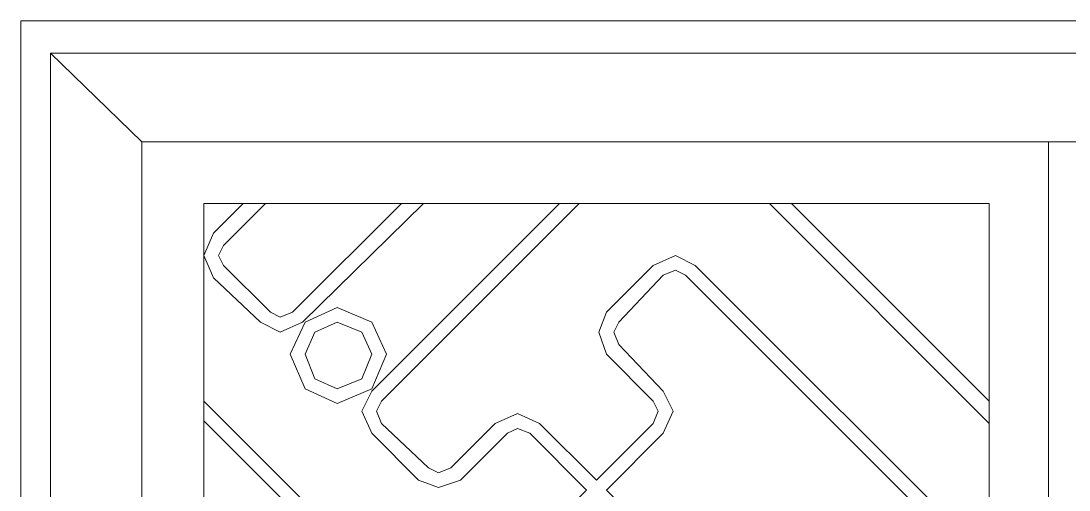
# Model space of a CAD drawing. Header units: centimetres. Extents: x -8.1 to 10.6, y -10.2 to 12.7.
# Drawn here: x -8.07 to 1.46, y 8.4 to 12.67 of the extents above; entities that cross this region are included whole.
import ezdxf

# ---------------------------------------------------------------- set-up
doc = ezdxf.new("R2010")
doc.units = ezdxf.units.CM
doc.header["$MEASUREMENT"] = 0
doc.layers.add('layer 1', color=7, linetype='Continuous')

msp = doc.modelspace()

# ---------------------------------------------------------------- linework, layer by layer
at = {"layer": 'layer 1', "color": 250, "lineweight": 0}
for points, knots in [([(-8.07089, 12.67001), (-8.07089, 12.67001), (10.64402, 12.67001), (10.64402, 12.67001), (10.64402, 12.67001), (10.64402, 12.67001), (10.64402, -10.17863), (10.64402, -10.17863), (10.64402, -10.17863), (10.64402, -10.17863), (-8.07089, -10.17863), (-8.07089, -10.17863), (-8.07089, -10.17863), (-8.07089, -10.17863), (-8.07089, 12.67001), (-8.07089, 12.67001)], [0, 0, 0, 0, 0.25, 0.25, 0.25, 0.25, 0.5, 0.5, 0.5, 0.5, 0.75, 0.75, 0.75, 0.75, 1, 1, 1, 1]), ([(-8.07089, 12.67001), (-8.07089, 12.67001), (10.64402, 12.67001), (10.64402, 12.67001), (10.64402, 12.67001), (10.64402, 12.67001), (10.64402, -10.17863), (10.64402, -10.17863), (10.64402, -10.17863), (10.64402, -10.17863), (-8.07089, -10.17863), (-8.07089, -10.17863), (-8.07089, -10.17863), (-8.07089, -10.17863), (-8.07089, 12.67001), (-8.07089, 12.67001)], [0, 0, 0, 0, 0.25, 0.25, 0.25, 0.25, 0.5, 0.5, 0.5, 0.5, 0.75, 0.75, 0.75, 0.75, 1, 1, 1, 1]), ([(-7.80124, 12.37812), (-7.80124, 12.37812), (10.35185, 12.37812), (10.35185, 12.37812), (10.35185, 12.37812), (10.35185, 12.37812), (10.35185, -9.90898), (10.35185, -9.90898), (10.35185, -9.90898), (10.35185, -9.90898), (-7.80124, -9.90898), (-7.80124, -9.90898), (-7.80124, -9.90898), (-7.80124, -9.90898), (-7.80124, 12.37812), (-7.80124, 12.37812)], [0, 0, 0, 0, 0.25, 0.25, 0.25, 0.25, 0.5, 0.5, 0.5, 0.5, 0.75, 0.75, 0.75, 0.75, 1, 1, 1, 1]), ([(-7.80124, 12.37812), (-7.80124, 12.37812), (10.35185, 12.37812), (10.35185, 12.37812), (10.35185, 12.37812), (10.35185, 12.37812), (10.35185, -9.90898), (10.35185, -9.90898), (10.35185, -9.90898), (10.35185, -9.90898), (-7.80124, -9.90898), (-7.80124, -9.90898), (-7.80124, -9.90898), (-7.80124, -9.90898), (-7.80124, 12.37812), (-7.80124, 12.37812)], [0, 0, 0, 0, 0.25, 0.25, 0.25, 0.25, 0.5, 0.5, 0.5, 0.5, 0.75, 0.75, 0.75, 0.75, 1, 1, 1, 1]), ([(-6.97005, 11.56916), (-6.97005, 11.56916), (9.54318, 11.56916), (9.54318, 11.56916), (9.54318, 11.56916), (9.54318, 11.56916), (9.54318, -9.07779), (9.54318, -9.07779), (9.54318, -9.07779), (9.54318, -9.07779), (-6.97005, -9.07779), (-6.97005, -9.07779), (-6.97005, -9.07779), (-6.97005, -9.07779), (-6.97005, 11.56916), (-6.97005, 11.56916)], [0, 0, 0, 0, 0.25, 0.25, 0.25, 0.25, 0.5, 0.5, 0.5, 0.5, 0.75, 0.75, 0.75, 0.75, 1, 1, 1, 1]), ([(-6.97005, 11.56916), (-6.97005, 11.56916), (9.54318, 11.56916), (9.54318, 11.56916), (9.54318, 11.56916), (9.54318, 11.56916), (9.54318, -9.07779), (9.54318, -9.07779), (9.54318, -9.07779), (9.54318, -9.07779), (-6.97005, -9.07779), (-6.97005, -9.07779), (-6.97005, -9.07779), (-6.97005, -9.07779), (-6.97005, 11.56916), (-6.97005, 11.56916)], [0, 0, 0, 0, 0.25, 0.25, 0.25, 0.25, 0.5, 0.5, 0.5, 0.5, 0.75, 0.75, 0.75, 0.75, 1, 1, 1, 1]), ([(-6.40851, -8.53848), (-6.40851, -8.53848), (-6.40851, 11.00763), (-6.40851, 11.00763), (-6.40851, 11.00763), (-6.40851, 11.00763), (0.73614, 11.00763), (0.73614, 11.00763), (0.73614, 11.00763), (0.73614, 11.00763), (0.73614, -8.53848), (0.73614, -8.53848), (0.73614, -8.53848), (0.73614, -8.53848), (-6.40851, -8.53848), (-6.40851, -8.53848)], [0, 0, 0, 0, 0.25, 0.25, 0.25, 0.25, 0.5, 0.5, 0.5, 0.5, 0.75, 0.75, 0.75, 0.75, 1, 1, 1, 1]), ([(-6.40851, -8.53848), (-6.40851, -8.53848), (-6.40851, 11.00763), (-6.40851, 11.00763), (-6.40851, 11.00763), (-6.40851, 11.00763), (0.73614, 11.00763), (0.73614, 11.00763), (0.73614, 11.00763), (0.73614, 11.00763), (0.73614, -8.53848), (0.73614, -8.53848), (0.73614, -8.53848), (0.73614, -8.53848), (-6.40851, -8.53848), (-6.40851, -8.53848)], [0, 0, 0, 0, 0.25, 0.25, 0.25, 0.25, 0.5, 0.5, 0.5, 0.5, 0.75, 0.75, 0.75, 0.75, 1, 1, 1, 1]), ([(-6.31844, 10.73797), (-6.31844, 10.73797), (-6.40851, 10.53588), (-6.40851, 10.53588), (-6.40851, 10.53588), (-6.40851, 10.53588), (-6.31844, 10.33349), (-6.31844, 10.33349)], [0, 0, 0, 0, 0.5, 0.5, 0.5, 0.5, 1, 1, 1, 1]), ([(-6.31844, 10.73797), (-6.31844, 10.73797), (-6.40851, 10.53588), (-6.40851, 10.53588), (-6.40851, 10.53588), (-6.40851, 10.53588), (-6.31844, 10.33349), (-6.31844, 10.33349)], [0, 0, 0, 0, 0.5, 0.5, 0.5, 0.5, 1, 1, 1, 1]), ([(-6.22865, 10.62567), (-6.22865, 10.62567), (-6.27369, 10.53588), (-6.27369, 10.53588), (-6.27369, 10.53588), (-6.27369, 10.53588), (-6.22865, 10.4458), (-6.22865, 10.4458)], [0, 0, 0, 0, 0.5, 0.5, 0.5, 0.5, 1, 1, 1, 1]), ([(-6.22865, 10.62567), (-6.22865, 10.62567), (-6.27369, 10.53588), (-6.27369, 10.53588), (-6.27369, 10.53588), (-6.27369, 10.53588), (-6.22865, 10.4458), (-6.22865, 10.4458)], [0, 0, 0, 0, 0.5, 0.5, 0.5, 0.5, 1, 1, 1, 1]), ([(0.73614, 7.77237), (0.73614, 7.77237), (-1.93758, 10.4458), (-1.93758, 10.4458), (-1.93758, 10.4458), (-1.93758, 10.4458), (-2.11716, 10.53588), (-2.11716, 10.53588), (-2.11716, 10.53588), (-2.11716, 10.53588), (-2.31954, 10.4458), (-2.31954, 10.4458), (-2.31954, 10.4458), (-2.31954, 10.4458), (-2.74625, 10.01909), (-2.74625, 10.01909), (-2.74625, 10.01909), (-2.74625, 10.01909), (-2.81381, 9.83923), (-2.81381, 9.83923), (-2.81381, 9.83923), (-2.81381, 9.83923), (-2.74625, 9.63713), (-2.74625, 9.63713), (-2.74625, 9.63713), (-2.74625, 9.63713), (-2.31954, 9.21013), (-2.31954, 9.21013)], [0, 0, 0, 0, 0.1428571, 0.1428571, 0.1428571, 0.1428571, 0.2857143, 0.2857143, 0.2857143, 0.2857143, 0.4285714, 0.4285714, 0.4285714, 0.4285714, 0.5714286, 0.5714286, 0.5714286, 0.5714286, 0.7142857, 0.7142857, 0.7142857, 0.7142857, 0.8571429, 0.8571429, 0.8571429, 0.8571429, 1, 1, 1, 1]), ([(0.73614, 7.77237), (0.73614, 7.77237), (-1.93758, 10.4458), (-1.93758, 10.4458), (-1.93758, 10.4458), (-1.93758, 10.4458), (-2.11716, 10.53588), (-2.11716, 10.53588), (-2.11716, 10.53588), (-2.11716, 10.53588), (-2.31954, 10.4458), (-2.31954, 10.4458), (-2.31954, 10.4458), (-2.31954, 10.4458), (-2.74625, 10.01909), (-2.74625, 10.01909), (-2.74625, 10.01909), (-2.74625, 10.01909), (-2.81381, 9.83923), (-2.81381, 9.83923), (-2.81381, 9.83923), (-2.81381, 9.83923), (-2.74625, 9.63713), (-2.74625, 9.63713), (-2.74625, 9.63713), (-2.74625, 9.63713), (-2.31954, 9.21013), (-2.31954, 9.21013)], [0, 0, 0, 0, 0.1428571, 0.1428571, 0.1428571, 0.1428571, 0.2857143, 0.2857143, 0.2857143, 0.2857143, 0.4285714, 0.4285714, 0.4285714, 0.4285714, 0.5714286, 0.5714286, 0.5714286, 0.5714286, 0.7142857, 0.7142857, 0.7142857, 0.7142857, 0.8571429, 0.8571429, 0.8571429, 0.8571429, 1, 1, 1, 1]), ([(0.73614, 7.5925), (0.73614, 7.5925), (-2.02737, 10.35601), (-2.02737, 10.35601), (-2.02737, 10.35601), (-2.02737, 10.35601), (-2.11716, 10.40105), (-2.11716, 10.40105), (-2.11716, 10.40105), (-2.11716, 10.40105), (-2.22947, 10.35601), (-2.22947, 10.35601), (-2.22947, 10.35601), (-2.22947, 10.35601), (-2.63395, 9.92901), (-2.63395, 9.92901), (-2.63395, 9.92901), (-2.63395, 9.92901), (-2.67898, 9.83923), (-2.67898, 9.83923), (-2.67898, 9.83923), (-2.67898, 9.83923), (-2.63395, 9.72692), (-2.63395, 9.72692), (-2.63395, 9.72692), (-2.63395, 9.72692), (-2.22947, 9.30021), (-2.22947, 9.30021)], [0, 0, 0, 0, 0.1428571, 0.1428571, 0.1428571, 0.1428571, 0.2857143, 0.2857143, 0.2857143, 0.2857143, 0.4285714, 0.4285714, 0.4285714, 0.4285714, 0.5714286, 0.5714286, 0.5714286, 0.5714286, 0.7142857, 0.7142857, 0.7142857, 0.7142857, 0.8571429, 0.8571429, 0.8571429, 0.8571429, 1, 1, 1, 1]), ([(0.73614, 7.5925), (0.73614, 7.5925), (-2.02737, 10.35601), (-2.02737, 10.35601), (-2.02737, 10.35601), (-2.02737, 10.35601), (-2.11716, 10.40105), (-2.11716, 10.40105), (-2.11716, 10.40105), (-2.11716, 10.40105), (-2.22947, 10.35601), (-2.22947, 10.35601), (-2.22947, 10.35601), (-2.22947, 10.35601), (-2.63395, 9.92901), (-2.63395, 9.92901), (-2.63395, 9.92901), (-2.63395, 9.92901), (-2.67898, 9.83923), (-2.67898, 9.83923), (-2.67898, 9.83923), (-2.67898, 9.83923), (-2.63395, 9.72692), (-2.63395, 9.72692), (-2.63395, 9.72692), (-2.63395, 9.72692), (-2.22947, 9.30021), (-2.22947, 9.30021)], [0, 0, 0, 0, 0.1428571, 0.1428571, 0.1428571, 0.1428571, 0.2857143, 0.2857143, 0.2857143, 0.2857143, 0.4285714, 0.4285714, 0.4285714, 0.4285714, 0.5714286, 0.5714286, 0.5714286, 0.5714286, 0.7142857, 0.7142857, 0.7142857, 0.7142857, 0.8571429, 0.8571429, 0.8571429, 0.8571429, 1, 1, 1, 1]), ([(-5.80165, 10.01909), (-5.80165, 10.01909), (-5.71186, 9.97405), (-5.71186, 9.97405), (-5.71186, 9.97405), (-5.71186, 9.97405), (-5.59955, 10.01909), (-5.59955, 10.01909)], [0, 0, 0, 0, 0.5, 0.5, 0.5, 0.5, 1, 1, 1, 1]), ([(-5.80165, 10.01909), (-5.80165, 10.01909), (-5.71186, 9.97405), (-5.71186, 9.97405), (-5.71186, 9.97405), (-5.71186, 9.97405), (-5.59955, 10.01909), (-5.59955, 10.01909)], [0, 0, 0, 0, 0.5, 0.5, 0.5, 0.5, 1, 1, 1, 1]), ([(-4.74585, 9.63713), (-4.74585, 9.63713), (-4.88067, 9.92901), (-4.88067, 9.92901), (-4.88067, 9.92901), (-4.88067, 9.92901), (-5.19507, 10.06384), (-5.19507, 10.06384), (-5.19507, 10.06384), (-5.19507, 10.06384), (-5.48725, 9.92901), (-5.48725, 9.92901), (-5.48725, 9.92901), (-5.48725, 9.92901), (-5.62207, 9.63713), (-5.62207, 9.63713), (-5.62207, 9.63713), (-5.62207, 9.63713), (-5.48725, 9.32244), (-5.48725, 9.32244), (-5.48725, 9.32244), (-5.48725, 9.32244), (-5.19507, 9.18761), (-5.19507, 9.18761), (-5.19507, 9.18761), (-5.19507, 9.18761), (-4.88067, 9.32244), (-4.88067, 9.32244), (-4.88067, 9.32244), (-4.88067, 9.32244), (-4.74585, 9.63713), (-4.74585, 9.63713)], [0, 0, 0, 0, 0.125, 0.125, 0.125, 0.125, 0.25, 0.25, 0.25, 0.25, 0.375, 0.375, 0.375, 0.375, 0.5, 0.5, 0.5, 0.5, 0.625, 0.625, 0.625, 0.625, 0.75, 0.75, 0.75, 0.75, 0.875, 0.875, 0.875, 0.875, 1, 1, 1, 1]), ([(-4.74585, 9.63713), (-4.74585, 9.63713), (-4.88067, 9.92901), (-4.88067, 9.92901), (-4.88067, 9.92901), (-4.88067, 9.92901), (-5.19507, 10.06384), (-5.19507, 10.06384), (-5.19507, 10.06384), (-5.19507, 10.06384), (-5.48725, 9.92901), (-5.48725, 9.92901), (-5.48725, 9.92901), (-5.48725, 9.92901), (-5.62207, 9.63713), (-5.62207, 9.63713), (-5.62207, 9.63713), (-5.62207, 9.63713), (-5.48725, 9.32244), (-5.48725, 9.32244), (-5.48725, 9.32244), (-5.48725, 9.32244), (-5.19507, 9.18761), (-5.19507, 9.18761), (-5.19507, 9.18761), (-5.19507, 9.18761), (-4.88067, 9.32244), (-4.88067, 9.32244), (-4.88067, 9.32244), (-4.88067, 9.32244), (-4.74585, 9.63713), (-4.74585, 9.63713)], [0, 0, 0, 0, 0.125, 0.125, 0.125, 0.125, 0.25, 0.25, 0.25, 0.25, 0.375, 0.375, 0.375, 0.375, 0.5, 0.5, 0.5, 0.5, 0.625, 0.625, 0.625, 0.625, 0.75, 0.75, 0.75, 0.75, 0.875, 0.875, 0.875, 0.875, 1, 1, 1, 1]), ([(-5.89173, 9.92901), (-5.89173, 9.92901), (-5.71186, 9.83923), (-5.71186, 9.83923), (-5.71186, 9.83923), (-5.71186, 9.83923), (-5.50977, 9.92901), (-5.50977, 9.92901)], [0, 0, 0, 0, 0.5, 0.5, 0.5, 0.5, 1, 1, 1, 1]), ([(-5.89173, 9.92901), (-5.89173, 9.92901), (-5.71186, 9.83923), (-5.71186, 9.83923), (-5.71186, 9.83923), (-5.71186, 9.83923), (-5.50977, 9.92901), (-5.50977, 9.92901)], [0, 0, 0, 0, 0.5, 0.5, 0.5, 0.5, 1, 1, 1, 1]), ([(-4.88067, 9.63713), (-4.88067, 9.63713), (-4.97046, 9.83923), (-4.97046, 9.83923), (-4.97046, 9.83923), (-4.97046, 9.83923), (-5.19507, 9.92901), (-5.19507, 9.92901), (-5.19507, 9.92901), (-5.19507, 9.92901), (-5.39746, 9.83923), (-5.39746, 9.83923), (-5.39746, 9.83923), (-5.39746, 9.83923), (-5.48725, 9.63713), (-5.48725, 9.63713), (-5.48725, 9.63713), (-5.48725, 9.63713), (-5.39746, 9.41252), (-5.39746, 9.41252), (-5.39746, 9.41252), (-5.39746, 9.41252), (-5.19507, 9.32244), (-5.19507, 9.32244), (-5.19507, 9.32244), (-5.19507, 9.32244), (-4.97046, 9.41252), (-4.97046, 9.41252), (-4.97046, 9.41252), (-4.97046, 9.41252), (-4.88067, 9.63713), (-4.88067, 9.63713)], [0, 0, 0, 0, 0.125, 0.125, 0.125, 0.125, 0.25, 0.25, 0.25, 0.25, 0.375, 0.375, 0.375, 0.375, 0.5, 0.5, 0.5, 0.5, 0.625, 0.625, 0.625, 0.625, 0.75, 0.75, 0.75, 0.75, 0.875, 0.875, 0.875, 0.875, 1, 1, 1, 1]), ([(-4.88067, 9.63713), (-4.88067, 9.63713), (-4.97046, 9.83923), (-4.97046, 9.83923), (-4.97046, 9.83923), (-4.97046, 9.83923), (-5.19507, 9.92901), (-5.19507, 9.92901), (-5.19507, 9.92901), (-5.19507, 9.92901), (-5.39746, 9.83923), (-5.39746, 9.83923), (-5.39746, 9.83923), (-5.39746, 9.83923), (-5.48725, 9.63713), (-5.48725, 9.63713), (-5.48725, 9.63713), (-5.48725, 9.63713), (-5.39746, 9.41252), (-5.39746, 9.41252), (-5.39746, 9.41252), (-5.39746, 9.41252), (-5.19507, 9.32244), (-5.19507, 9.32244), (-5.19507, 9.32244), (-5.19507, 9.32244), (-4.97046, 9.41252), (-4.97046, 9.41252), (-4.97046, 9.41252), (-4.97046, 9.41252), (-4.88067, 9.63713), (-4.88067, 9.63713)], [0, 0, 0, 0, 0.125, 0.125, 0.125, 0.125, 0.25, 0.25, 0.25, 0.25, 0.375, 0.375, 0.375, 0.375, 0.5, 0.5, 0.5, 0.5, 0.625, 0.625, 0.625, 0.625, 0.75, 0.75, 0.75, 0.75, 0.875, 0.875, 0.875, 0.875, 1, 1, 1, 1]), ([(-4.88067, 9.30021), (-4.88067, 9.30021), (-4.97046, 9.12034), (-4.97046, 9.12034), (-4.97046, 9.12034), (-4.97046, 9.12034), (-4.88067, 8.91825), (-4.88067, 8.91825)], [0, 0, 0, 0, 0.5, 0.5, 0.5, 0.5, 1, 1, 1, 1]), ([(-4.88067, 9.30021), (-4.88067, 9.30021), (-4.97046, 9.12034), (-4.97046, 9.12034), (-4.97046, 9.12034), (-4.97046, 9.12034), (-4.88067, 8.91825), (-4.88067, 8.91825)], [0, 0, 0, 0, 0.5, 0.5, 0.5, 0.5, 1, 1, 1, 1]), ([(-2.22947, 8.91825), (-2.22947, 8.91825), (-2.13968, 9.12034), (-2.13968, 9.12034), (-2.13968, 9.12034), (-2.13968, 9.12034), (-2.22947, 9.30021), (-2.22947, 9.30021)], [0, 0, 0, 0, 0.5, 0.5, 0.5, 0.5, 1, 1, 1, 1]), ([(-2.22947, 8.91825), (-2.22947, 8.91825), (-2.13968, 9.12034), (-2.13968, 9.12034), (-2.13968, 9.12034), (-2.13968, 9.12034), (-2.22947, 9.30021), (-2.22947, 9.30021)], [0, 0, 0, 0, 0.5, 0.5, 0.5, 0.5, 1, 1, 1, 1]), ([(-6.40851, 9.21013), (-6.40851, 9.21013), (-3.645, 6.44691), (-3.645, 6.44691), (-3.645, 6.44691), (-3.645, 6.44691), (-3.55521, 6.40187), (-3.55521, 6.40187), (-3.55521, 6.40187), (-3.55521, 6.40187), (-3.46514, 6.44691), (-3.46514, 6.44691), (-3.46514, 6.44691), (-3.46514, 6.44691), (-3.03843, 6.87362), (-3.03843, 6.87362), (-3.03843, 6.87362), (-3.03843, 6.87362), (-2.99339, 6.96341), (-2.99339, 6.96341), (-2.99339, 6.96341), (-2.99339, 6.96341), (-3.03843, 7.076), (-3.03843, 7.076), (-3.03843, 7.076), (-3.03843, 7.076), (-3.44291, 7.48019), (-3.44291, 7.48019)], [0, 0, 0, 0, 0.1428571, 0.1428571, 0.1428571, 0.1428571, 0.2857143, 0.2857143, 0.2857143, 0.2857143, 0.4285714, 0.4285714, 0.4285714, 0.4285714, 0.5714286, 0.5714286, 0.5714286, 0.5714286, 0.7142857, 0.7142857, 0.7142857, 0.7142857, 0.8571429, 0.8571429, 0.8571429, 0.8571429, 1, 1, 1, 1]), ([(-6.40851, 9.21013), (-6.40851, 9.21013), (-3.645, 6.44691), (-3.645, 6.44691), (-3.645, 6.44691), (-3.645, 6.44691), (-3.55521, 6.40187), (-3.55521, 6.40187), (-3.55521, 6.40187), (-3.55521, 6.40187), (-3.46514, 6.44691), (-3.46514, 6.44691), (-3.46514, 6.44691), (-3.46514, 6.44691), (-3.03843, 6.87362), (-3.03843, 6.87362), (-3.03843, 6.87362), (-3.03843, 6.87362), (-2.99339, 6.96341), (-2.99339, 6.96341), (-2.99339, 6.96341), (-2.99339, 6.96341), (-3.03843, 7.076), (-3.03843, 7.076), (-3.03843, 7.076), (-3.03843, 7.076), (-3.44291, 7.48019), (-3.44291, 7.48019)], [0, 0, 0, 0, 0.1428571, 0.1428571, 0.1428571, 0.1428571, 0.2857143, 0.2857143, 0.2857143, 0.2857143, 0.4285714, 0.4285714, 0.4285714, 0.4285714, 0.5714286, 0.5714286, 0.5714286, 0.5714286, 0.7142857, 0.7142857, 0.7142857, 0.7142857, 0.8571429, 0.8571429, 0.8571429, 0.8571429, 1, 1, 1, 1]), ([(-4.79088, 9.21013), (-4.79088, 9.21013), (-4.83563, 9.12034), (-4.83563, 9.12034), (-4.83563, 9.12034), (-4.83563, 9.12034), (-4.79088, 9.00804), (-4.79088, 9.00804)], [0, 0, 0, 0, 0.5, 0.5, 0.5, 0.5, 1, 1, 1, 1]), ([(-4.79088, 9.21013), (-4.79088, 9.21013), (-4.83563, 9.12034), (-4.83563, 9.12034), (-4.83563, 9.12034), (-4.83563, 9.12034), (-4.79088, 9.00804), (-4.79088, 9.00804)], [0, 0, 0, 0, 0.5, 0.5, 0.5, 0.5, 1, 1, 1, 1]), ([(-2.31954, 9.00804), (-2.31954, 9.00804), (-2.2745, 9.12034), (-2.2745, 9.12034), (-2.2745, 9.12034), (-2.2745, 9.12034), (-2.31954, 9.21013), (-2.31954, 9.21013)], [0, 0, 0, 0, 0.5, 0.5, 0.5, 0.5, 1, 1, 1, 1]), ([(-2.31954, 9.00804), (-2.31954, 9.00804), (-2.2745, 9.12034), (-2.2745, 9.12034), (-2.2745, 9.12034), (-2.2745, 9.12034), (-2.31954, 9.21013), (-2.31954, 9.21013)], [0, 0, 0, 0, 0.5, 0.5, 0.5, 0.5, 1, 1, 1, 1]), ([(-2.31954, 9.00804), (-2.31954, 9.00804), (-2.83604, 8.49125), (-2.83604, 8.49125), (-2.83604, 8.49125), (-2.83604, 8.49125), (-3.35283, 9.00804), (-3.35283, 9.00804), (-3.35283, 9.00804), (-3.35283, 9.00804), (-3.55521, 9.09782), (-3.55521, 9.09782), (-3.55521, 9.09782), (-3.55521, 9.09782), (-3.75731, 9.00804), (-3.75731, 9.00804), (-3.75731, 9.00804), (-3.75731, 9.00804), (-4.16179, 8.60356), (-4.16179, 8.60356)], [0, 0, 0, 0, 0.2, 0.2, 0.2, 0.2, 0.4, 0.4, 0.4, 0.4, 0.6, 0.6, 0.6, 0.6, 0.8, 0.8, 0.8, 0.8, 1, 1, 1, 1]), ([(-2.31954, 9.00804), (-2.31954, 9.00804), (-2.83604, 8.49125), (-2.83604, 8.49125), (-2.83604, 8.49125), (-2.83604, 8.49125), (-3.35283, 9.00804), (-3.35283, 9.00804), (-3.35283, 9.00804), (-3.35283, 9.00804), (-3.55521, 9.09782), (-3.55521, 9.09782), (-3.55521, 9.09782), (-3.55521, 9.09782), (-3.75731, 9.00804), (-3.75731, 9.00804), (-3.75731, 9.00804), (-3.75731, 9.00804), (-4.16179, 8.60356), (-4.16179, 8.60356)], [0, 0, 0, 0, 0.2, 0.2, 0.2, 0.2, 0.4, 0.4, 0.4, 0.4, 0.6, 0.6, 0.6, 0.6, 0.8, 0.8, 0.8, 0.8, 1, 1, 1, 1]), ([(-6.40851, 9.03056), (-6.40851, 9.03056), (-3.73479, 6.35683), (-3.73479, 6.35683), (-3.73479, 6.35683), (-3.73479, 6.35683), (-3.55521, 6.26704), (-3.55521, 6.26704), (-3.55521, 6.26704), (-3.55521, 6.26704), (-3.35283, 6.35683), (-3.35283, 6.35683), (-3.35283, 6.35683), (-3.35283, 6.35683), (-2.92612, 6.78383), (-2.92612, 6.78383), (-2.92612, 6.78383), (-2.92612, 6.78383), (-2.85856, 6.96341), (-2.85856, 6.96341), (-2.85856, 6.96341), (-2.85856, 6.96341), (-2.92612, 7.16579), (-2.92612, 7.16579), (-2.92612, 7.16579), (-2.92612, 7.16579), (-3.35283, 7.5925), (-3.35283, 7.5925)], [0, 0, 0, 0, 0.1428571, 0.1428571, 0.1428571, 0.1428571, 0.2857143, 0.2857143, 0.2857143, 0.2857143, 0.4285714, 0.4285714, 0.4285714, 0.4285714, 0.5714286, 0.5714286, 0.5714286, 0.5714286, 0.7142857, 0.7142857, 0.7142857, 0.7142857, 0.8571429, 0.8571429, 0.8571429, 0.8571429, 1, 1, 1, 1]), ([(-6.40851, 9.03056), (-6.40851, 9.03056), (-3.73479, 6.35683), (-3.73479, 6.35683), (-3.73479, 6.35683), (-3.73479, 6.35683), (-3.55521, 6.26704), (-3.55521, 6.26704), (-3.55521, 6.26704), (-3.55521, 6.26704), (-3.35283, 6.35683), (-3.35283, 6.35683), (-3.35283, 6.35683), (-3.35283, 6.35683), (-2.92612, 6.78383), (-2.92612, 6.78383), (-2.92612, 6.78383), (-2.92612, 6.78383), (-2.85856, 6.96341), (-2.85856, 6.96341), (-2.85856, 6.96341), (-2.85856, 6.96341), (-2.92612, 7.16579), (-2.92612, 7.16579), (-2.92612, 7.16579), (-2.92612, 7.16579), (-3.35283, 7.5925), (-3.35283, 7.5925)], [0, 0, 0, 0, 0.1428571, 0.1428571, 0.1428571, 0.1428571, 0.2857143, 0.2857143, 0.2857143, 0.2857143, 0.4285714, 0.4285714, 0.4285714, 0.4285714, 0.5714286, 0.5714286, 0.5714286, 0.5714286, 0.7142857, 0.7142857, 0.7142857, 0.7142857, 0.8571429, 0.8571429, 0.8571429, 0.8571429, 1, 1, 1, 1]), ([(-3.44291, 7.88467), (-3.44291, 7.88467), (-2.92612, 8.40146), (-2.92612, 8.40146), (-2.92612, 8.40146), (-2.92612, 8.40146), (-3.44291, 8.91825), (-3.44291, 8.91825), (-3.44291, 8.91825), (-3.44291, 8.91825), (-3.55521, 8.963), (-3.55521, 8.963), (-3.55521, 8.963), (-3.55521, 8.963), (-3.645, 8.91825), (-3.645, 8.91825), (-3.645, 8.91825), (-3.645, 8.91825), (-4.07171, 8.49125), (-4.07171, 8.49125)], [0, 0, 0, 0, 0.2, 0.2, 0.2, 0.2, 0.4, 0.4, 0.4, 0.4, 0.6, 0.6, 0.6, 0.6, 0.8, 0.8, 0.8, 0.8, 1, 1, 1, 1]), ([(-3.44291, 7.88467), (-3.44291, 7.88467), (-2.92612, 8.40146), (-2.92612, 8.40146), (-2.92612, 8.40146), (-2.92612, 8.40146), (-3.44291, 8.91825), (-3.44291, 8.91825), (-3.44291, 8.91825), (-3.44291, 8.91825), (-3.55521, 8.963), (-3.55521, 8.963), (-3.55521, 8.963), (-3.55521, 8.963), (-3.645, 8.91825), (-3.645, 8.91825), (-3.645, 8.91825), (-3.645, 8.91825), (-4.07171, 8.49125), (-4.07171, 8.49125)], [0, 0, 0, 0, 0.2, 0.2, 0.2, 0.2, 0.4, 0.4, 0.4, 0.4, 0.6, 0.6, 0.6, 0.6, 0.8, 0.8, 0.8, 0.8, 1, 1, 1, 1]), ([(-2.22947, 8.91825), (-2.22947, 8.91825), (-2.74625, 8.40146), (-2.74625, 8.40146), (-2.74625, 8.40146), (-2.74625, 8.40146), (-2.22947, 7.88467), (-2.22947, 7.88467), (-2.22947, 7.88467), (-2.22947, 7.88467), (-2.11716, 7.83964), (-2.11716, 7.83964), (-2.11716, 7.83964), (-2.11716, 7.83964), (-2.02737, 7.88467), (-2.02737, 7.88467), (-2.02737, 7.88467), (-2.02737, 7.88467), (-1.60037, 8.31167), (-1.60037, 8.31167)], [0, 0, 0, 0, 0.2, 0.2, 0.2, 0.2, 0.4, 0.4, 0.4, 0.4, 0.6, 0.6, 0.6, 0.6, 0.8, 0.8, 0.8, 0.8, 1, 1, 1, 1]), ([(-2.22947, 8.91825), (-2.22947, 8.91825), (-2.74625, 8.40146), (-2.74625, 8.40146), (-2.74625, 8.40146), (-2.74625, 8.40146), (-2.22947, 7.88467), (-2.22947, 7.88467), (-2.22947, 7.88467), (-2.22947, 7.88467), (-2.11716, 7.83964), (-2.11716, 7.83964), (-2.11716, 7.83964), (-2.11716, 7.83964), (-2.02737, 7.88467), (-2.02737, 7.88467), (-2.02737, 7.88467), (-2.02737, 7.88467), (-1.60037, 8.31167), (-1.60037, 8.31167)], [0, 0, 0, 0, 0.2, 0.2, 0.2, 0.2, 0.4, 0.4, 0.4, 0.4, 0.6, 0.6, 0.6, 0.6, 0.8, 0.8, 0.8, 0.8, 1, 1, 1, 1]), ([(-4.36388, 8.60356), (-4.36388, 8.60356), (-4.2741, 8.55881), (-4.2741, 8.55881), (-4.2741, 8.55881), (-4.2741, 8.55881), (-4.16179, 8.60356), (-4.16179, 8.60356)], [0, 0, 0, 0, 0.5, 0.5, 0.5, 0.5, 1, 1, 1, 1]), ([(-4.36388, 8.60356), (-4.36388, 8.60356), (-4.2741, 8.55881), (-4.2741, 8.55881), (-4.2741, 8.55881), (-4.2741, 8.55881), (-4.16179, 8.60356), (-4.16179, 8.60356)], [0, 0, 0, 0, 0.5, 0.5, 0.5, 0.5, 1, 1, 1, 1]), ([(-4.45367, 8.49125), (-4.45367, 8.49125), (-4.2741, 8.42398), (-4.2741, 8.42398), (-4.2741, 8.42398), (-4.2741, 8.42398), (-4.07171, 8.49125), (-4.07171, 8.49125)], [0, 0, 0, 0, 0.5, 0.5, 0.5, 0.5, 1, 1, 1, 1]), ([(-4.45367, 8.49125), (-4.45367, 8.49125), (-4.2741, 8.42398), (-4.2741, 8.42398), (-4.2741, 8.42398), (-4.2741, 8.42398), (-4.07171, 8.49125), (-4.07171, 8.49125)], [0, 0, 0, 0, 0.5, 0.5, 0.5, 0.5, 1, 1, 1, 1])]:
    msp.add_open_spline(points, degree=3, knots=knots, dxfattribs=at)
for points in [[(-6.97005, 11.56916), (-6.97005, 11.56916), (-7.80124, 12.37812), (-7.80124, 12.37812)], [(-6.97005, 11.56916), (-6.97005, 11.56916), (-7.80124, 12.37812), (-7.80124, 12.37812)], [(1.27516, 11.56916), (1.27516, 11.56916), (1.27516, -9.07779), (1.27516, -9.07779)], [(1.27516, 11.56916), (1.27516, 11.56916), (1.27516, -9.07779), (1.27516, -9.07779)], [(-6.31844, 10.73797), (-6.31844, 10.73797), (-6.04878, 11.00763), (-6.04878, 11.00763)], [(-6.31844, 10.73797), (-6.31844, 10.73797), (-6.04878, 11.00763), (-6.04878, 11.00763)], [(-6.22865, 10.62567), (-6.22865, 10.62567), (-5.84669, 11.00763), (-5.84669, 11.00763)], [(-6.22865, 10.62567), (-6.22865, 10.62567), (-5.84669, 11.00763), (-5.84669, 11.00763)], [(-4.61102, 11.00763), (-4.61102, 11.00763), (-5.59955, 10.01909), (-5.59955, 10.01909)], [(-4.61102, 11.00763), (-4.61102, 11.00763), (-5.59955, 10.01909), (-5.59955, 10.01909)], [(-4.40892, 11.00763), (-4.40892, 11.00763), (-5.50977, 9.92901), (-5.50977, 9.92901)], [(-4.40892, 11.00763), (-4.40892, 11.00763), (-5.50977, 9.92901), (-5.50977, 9.92901)], [(-4.88067, 9.30021), (-4.88067, 9.30021), (-3.17325, 11.00763), (-3.17325, 11.00763)], [(-4.88067, 9.30021), (-4.88067, 9.30021), (-3.17325, 11.00763), (-3.17325, 11.00763)], [(-4.79088, 9.21013), (-4.79088, 9.21013), (-2.99339, 11.00763), (-2.99339, 11.00763)], [(-4.79088, 9.21013), (-4.79088, 9.21013), (-2.99339, 11.00763), (-2.99339, 11.00763)], [(-1.26345, 11.00763), (-1.26345, 11.00763), (0.73614, 9.00804), (0.73614, 9.00804)], [(-1.26345, 11.00763), (-1.26345, 11.00763), (0.73614, 9.00804), (0.73614, 9.00804)], [(-1.06135, 11.00763), (-1.06135, 11.00763), (0.73614, 9.21013), (0.73614, 9.21013)], [(-1.06135, 11.00763), (-1.06135, 11.00763), (0.73614, 9.21013), (0.73614, 9.21013)], [(-5.80165, 10.01909), (-5.80165, 10.01909), (-6.22865, 10.4458), (-6.22865, 10.4458)], [(-5.80165, 10.01909), (-5.80165, 10.01909), (-6.22865, 10.4458), (-6.22865, 10.4458)], [(-5.89173, 9.92901), (-5.89173, 9.92901), (-6.31844, 10.33349), (-6.31844, 10.33349)], [(-5.89173, 9.92901), (-5.89173, 9.92901), (-6.31844, 10.33349), (-6.31844, 10.33349)], [(-4.36388, 8.60356), (-4.36388, 8.60356), (-4.79088, 9.00804), (-4.79088, 9.00804)], [(-4.36388, 8.60356), (-4.36388, 8.60356), (-4.79088, 9.00804), (-4.79088, 9.00804)], [(-4.45367, 8.49125), (-4.45367, 8.49125), (-4.88067, 8.91825), (-4.88067, 8.91825)], [(-4.45367, 8.49125), (-4.45367, 8.49125), (-4.88067, 8.91825), (-4.88067, 8.91825)]]:
    msp.add_open_spline(points, degree=3, dxfattribs=at)

doc.saveas('drawing.dxf')
